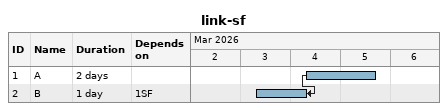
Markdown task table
link-sf

| ID | Task | Duration | Start | Finish | Predecessors |
|---|---|---|---|---|---|
| 1 | A | 2d | 2026-03-04 | 2026-03-05 |  |
| 2 | B | 1d | 2026-03-03 | 2026-03-04 | 1SF |
